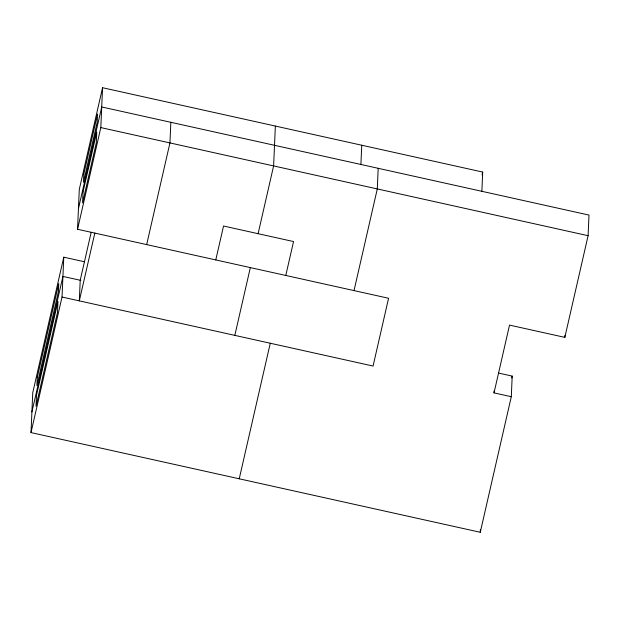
<?xml version="1.0" encoding="UTF-8"?>
<svg xmlns="http://www.w3.org/2000/svg" width="620" height="620" viewBox="0 0 620 620"><rect width="100%" height="100%" fill="white"/><g stroke="black" fill="none" stroke-linecap="round" stroke-linejoin="round"><path stroke-width="0.93" d="M498.558 373.07L512.197 376.1L511.299 396.715L480.26 532.278L31 432.597L32.744 392.731L63.775 257.176L84.498 261.772M31 432.597L62.031 297.034L63.775 257.176M62.031 297.034L373.062 366.048L388.577 298.267L77.547 229.261L79.29 189.394L102.564 87.722L482.709 172.066L481.872 191.309M77.547 229.261L100.82 127.588L102.564 87.722M170.841 122.303L169.942 142.925L146.669 244.59M275.358 126.061L273.614 165.928L258.106 233.694M360.91 164.471L361.755 145.227M378.192 168.307L377.293 188.93L354.02 290.602M480.26 532.278L480.384 529.464M511.299 396.715L494.016 392.886L494.101 391.011M494.016 392.886L509.532 325.105L564.828 337.373L564.905 335.498M564.828 337.373L588.101 235.701L589 215.078L101.719 106.966L78.445 208.638M31.899 411.982L62.93 276.419L80.832 280.387M91.202 232.244L80.213 280.255L79.314 300.871L94.829 233.089M215.783 259.927L223.541 226.021L293.547 241.552L285.781 275.458M234.825 335.374L250.34 267.592M239.235 478.803L270.266 343.24M482.065 174.887L482.709 172.066M511.764 377.983L512.197 376.1M100.82 127.588L588.101 235.701M36.503 395.227L36.022 406.224L57.49 312.418L57.97 301.421L36.503 395.227M37.278 377.355L36.921 385.601L58.396 291.795L58.753 283.549L37.278 377.355M83.049 191.882L82.569 202.879L96.286 142.964L96.767 131.967L83.049 191.882M83.824 174.011L83.468 182.264L97.185 122.349L97.541 114.096L83.824 174.011"/></g></svg>
